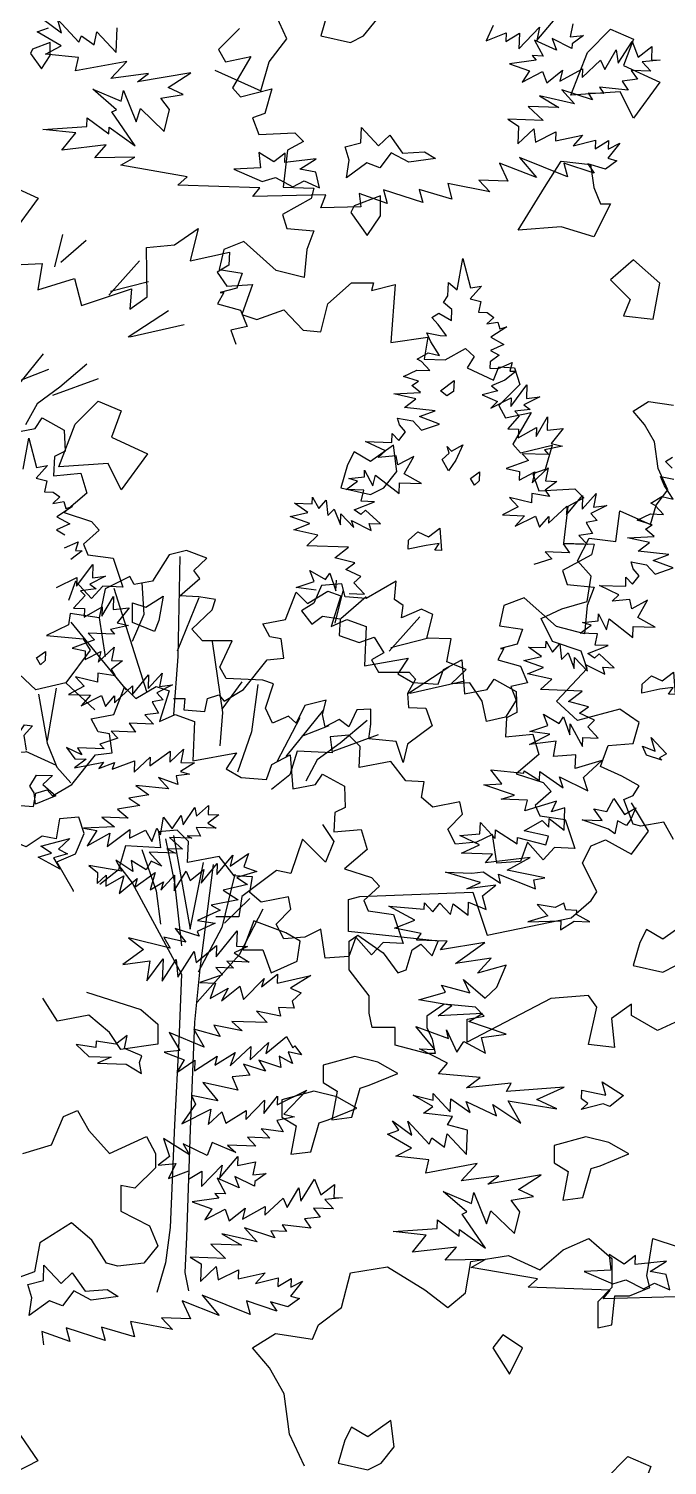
# Model space of a CAD drawing. Header units: inches. Extents: x -11 to 128, y 7 to 56.
# Drawn here: x 49.235 to 49.58, y 22.589 to 23.364 of the extents above; entities that cross this region are included whole.
import ezdxf

# ---------------------------------------------------------------- set-up
doc = ezdxf.new("R2010")
doc.units = ezdxf.units.IN
doc.header["$MEASUREMENT"] = 0
doc.layers.add('CAY', color=94, linetype='Continuous')
doc.layers.add('CAY-3', color=61, linetype='Continuous')
picture_1 = doc.add_image_def('image1.jpg', size_in_pixel=(1680, 1093))

# ---------------------------------------------------------------- blocks, each defined once
blk = doc.blocks.new('A$C76451831')
at = {"layer": 'CAY'}
for p, q in [((3573, 1752.2), (3604.2, 1765.7)), ((3604.2, 1765.7), (3631.9, 1741.6)), ((3673.8, 1720.9), (3680.9, 1765.7)), ((3680.9, 1765.7), (3711.5, 1755.7)), ((3462.1, 1738), (3507.5, 1745.1)), ((3507.5, 1745.1), (3545.3, 1728)), ((3545.3, 1728), (3573, 1752.2)), ((3317.1, 1724.4), (3361.9, 1731.5)), ((3361.9, 1731.5), (3406.7, 1703.8)), ((3455.6, 1700.3), (3462.1, 1738)), ((3631.9, 1741.6), (3631.9, 1706.7)), ((3306.5, 1682.6), (3317.1, 1724.4)), ((3677.3, 1706.7), (3673.8, 1720.9)), ((3406.7, 1703.8), (3434.4, 1682.6)), ((3434.4, 1682.6), (3455.6, 1700.3)), ((3631.9, 1706.7), (3614.8, 1689.6)), ((3631.9, 1661.9), (3635.5, 1696.7)), ((3635.5, 1696.7), (3653.2, 1696.7)), ((3653.2, 1696.7), (3677.3, 1706.7)), ((977.5, 1649), (959.8, 1687.4)), ((3278.8, 1661.9), (3306.5, 1682.6)), ((3614.8, 1689.6), (3614.8, 1658.4)), ((3271.7, 1644.8), (3278.8, 1661.9)), ((3614.8, 1658.4), (3631.9, 1661.9)), ((956.3, 1621.3), (977.5, 1649)), ((3199.2, 1634.2), (3226.9, 1651.3)), ((3226.9, 1651.3), (3271.7, 1644.8)), ((3219.8, 1610), (3199.2, 1634.2)), ((890.9, 1611.3), (946.3, 1586.5)), ((946.3, 1586.5), (956.3, 1621.3)), ((3237.5, 1578.7), (3219.8, 1610)), ((3244, 1530.4), (3237.5, 1578.7)), ((2920.1, 1529), (2940.8, 1498.4)), ((3261.7, 1492), (3244, 1530.4)), ((2940.8, 1498.4), (2899.5, 1477.1)), ((5943, 1269.4), (5949.7, 1306.8)), ((5949.7, 1306.8), (5958.9, 1271.5)), ((5926.6, 1254.1), (5931.9, 1262.1)), ((5931.9, 1262.1), (5932.4, 1277.9)), ((5932.4, 1277.9), (5943, 1269.4)), ((5972.1, 1273.8), (5958.5, 1258.4)), ((5958.9, 1271.5), (5972.1, 1273.8)), ((5936.7, 1245.6), (5926.6, 1254.1)), ((5936.3, 1232.4), (5936.7, 1245.6)), ((5958.5, 1258.4), (5971.5, 1255.2)), ((5971.5, 1255.2), (5968.8, 1242.2)), ((5912.4, 1236), (5920.7, 1241.1)), ((5920.2, 1227.6), (5912.4, 1236)), ((5930.2, 1214.1), (5920.2, 1227.6)), ((5920.7, 1241.1), (5936.3, 1232.4)), ((5968.8, 1242.2), (5979.2, 1241.8)), ((5987.1, 1236.1), (5978.7, 1228.2)), ((5978.7, 1228.2), (5991.9, 1230.5)), ((5979.2, 1241.8), (5987.1, 1236.1)), ((5991.9, 1230.5), (5994.4, 1222.3)), ((5906.3, 1217.6), (5922.5, 1214.3)), ((5911.3, 1206.6), (5906.3, 1217.6)), ((5922.5, 1214.3), (5930.2, 1214.1)), ((6002.6, 1224.7), (5983.6, 1212.2)), ((5983.6, 1212.2), (5999.1, 1203.5)), ((5994.4, 1222.3), (6002.6, 1224.7)), ((5894.8, 1185.8), (5908.2, 1193.5)), ((5908.2, 1193.5), (5921.6, 1190.3)), ((5921.6, 1190.3), (5911.3, 1206.6)), ((5999.1, 1203.5), (5983, 1196.4)), ((5983, 1196.4), (5993.3, 1190.6)), ((5900.1, 1182.9), (5894.8, 1185.8)), ((5910.1, 1172.2), (5900.1, 1182.9)), ((5982.6, 1182.8), (5982.3, 1175.1)), ((5982.3, 1175.1), (5992.7, 1174.7)), ((5993.3, 1190.6), (5982.6, 1182.8)), ((5992.7, 1174.7), (6009.3, 1181.8)), ((6009.3, 1181.8), (6006.2, 1171.5)), ((5878.2, 1165.1), (5894.3, 1172.7)), ((5896.6, 1159.5), (5878.2, 1165.1)), ((5888.2, 1154.3), (5896.6, 1159.5)), ((5894.3, 1172.7), (5910.1, 1172.2)), ((6000.4, 1160.8), (5984.3, 1153.7)), ((6013.9, 1171.3), (6000.4, 1160.8)), ((6006.2, 1171.5), (6013.9, 1171.3)), ((5866.6, 1144.2), (5898.8, 1145.8)), ((5893.1, 1138.3), (5866.6, 1144.2)), ((5898.8, 1145.8), (5888.2, 1154.3)), ((5991.8, 1148), (5973, 1143.2)), ((5973, 1143.2), (5991.3, 1134.9)), ((5984.3, 1153.7), (5991.8, 1148)), ((6007.4, 1128.9), (6026.9, 1154.9)), ((6042.3, 1140.8), (6023.3, 1131)), ((6026.9, 1154.9), (6026.3, 1138.6)), ((6026.3, 1138.6), (6042.3, 1140.8)), ((5879.6, 1127.9), (5893.1, 1138.3)), ((5916.6, 1123.9), (5879.6, 1127.9)), ((5897.8, 1116.8), (5916.6, 1123.9)), ((5983.3, 1127), (6007.8, 1139.3)), ((5991.3, 1134.9), (5983.3, 1127)), ((6007.8, 1139.3), (6007.4, 1128.9)), ((6030.9, 1125.3), (6012.2, 1123.3)), ((6012.2, 1123.3), (6017.4, 1117.6)), ((6023.3, 1131), (6030.9, 1125.3)), ((5435.2, 1102.7), (5443.6, 1115.3)), ((5443.6, 1115.3), (5470, 1100.6)), ((5871, 1115), (5889.4, 1111.7)), ((5873.4, 1106.8), (5871, 1115)), ((5880.8, 1098.4), (5873.4, 1106.8)), ((5889.4, 1111.7), (5899.9, 1100.4)), ((5921.5, 1107.8), (5897.8, 1116.8)), ((5899.9, 1100.4), (5921.5, 1107.8)), ((6017.4, 1117.6), (6003.8, 1102.2)), ((6037.9, 1092.9), (6051.8, 1116.4)), ((6051.8, 1116.4), (6051.3, 1100.6)), ((5407.8, 1097.4), (5435.2, 1102.7)), ((5420.6, 1053.6), (5427.3, 1091)), ((5427.3, 1091), (5436.5, 1055.8)), ((5470, 1100.6), (5471.1, 1075.2)), ((5864.5, 1085.8), (5864.9, 1096.7)), ((5864.9, 1096.7), (5872.8, 1088.2)), ((5872.8, 1088.2), (5880.8, 1098.4)), ((6003.8, 1102.2), (6016.9, 1101.8)), ((6016.5, 1091.4), (6038.3, 1103.8)), ((6016.9, 1101.8), (6016.5, 1091.4)), ((6038.3, 1103.8), (6037.9, 1092.9)), ((6051.3, 1100.6), (6070.4, 1102.6)), ((6070.4, 1102.6), (6056.2, 1084.5)), ((5471.1, 1075.2), (5458.4, 1068.9)), ((5856.5, 1075.7), (5832.8, 1086.9)), ((5832.8, 1086.9), (5864.5, 1085.8)), ((5848, 1067.8), (5856.5, 1075.7)), ((6053, 1071.1), (6021.3, 1072.2)), ((6021.3, 1072.2), (6028.7, 1064.2)), ((6069.6, 1081.4), (6048.2, 1076.7)), ((6048.2, 1076.7), (6053, 1071.1)), ((6056.2, 1084.5), (6069.6, 1081.4)), ((5449.8, 1058.1), (5436.1, 1042.7)), ((5436.5, 1055.8), (5449.8, 1058.1)), ((5458.4, 1068.9), (5457.3, 1045.7)), ((5869.4, 1069.8), (5848, 1067.8)), ((5871.7, 1058.8), (5869.4, 1069.8)), ((5890.7, 1069), (5871.7, 1058.8)), ((5879.1, 1048.1), (5890.7, 1069)), ((6028.7, 1064.2), (6002.1, 1054.3)), ((6002.1, 1054.3), (6017.8, 1051)), ((6033.2, 1037.3), (6052.4, 1055.2)), ((6052.4, 1055.2), (6049.1, 1039.5)), ((5436.1, 1042.7), (5449.1, 1039.5)), ((5449.1, 1039.5), (5446.4, 1026.4)), ((5457.3, 1045.7), (5490, 1048.9)), ((5490, 1048.9), (5497.4, 1024.6)), ((5809.5, 1029.2), (5823, 1039.2)), ((5812.7, 1042.3), (5831.4, 1044.3)), ((5823, 1039.2), (5812.7, 1042.3)), ((5831.4, 1044.3), (5831.6, 1052.5)), ((5831.6, 1052.5), (5841.4, 1033.6)), ((5841.4, 1033.6), (5844.6, 1046.6)), ((5844.6, 1046.6), (5873.3, 1024.3)), ((5873.3, 1024.3), (5873.7, 1037.4)), ((5873.7, 1037.4), (5900, 1036.5)), ((5900, 1036.5), (5879.1, 1048.1)), ((6017.8, 1051), (6017.5, 1040.6)), ((6017.5, 1040.6), (6036.4, 1050.3)), ((6036.4, 1050.3), (6033.2, 1037.3)), ((6062.7, 1039), (6048.8, 1028.6)), ((6049.1, 1039.5), (6062.7, 1039)), ((5446.4, 1026.4), (5456.8, 1026.1)), ((5464.8, 1020.4), (5456.3, 1012.5)), ((5456.8, 1026.1), (5464.8, 1020.4)), ((5497.4, 1024.6), (5470, 1001.4)), ((5768.6, 1012.1), (5768.9, 1019.8)), ((5768.9, 1019.8), (5776.6, 1006.4)), ((5830.8, 1028.5), (5809.5, 1029.2)), ((5827.6, 1015), (5830.8, 1028.5)), ((6005.9, 1019.7), (6016.3, 1008.4)), ((6032.4, 1013.3), (6005.9, 1019.7)), ((6032.8, 1024.2), (6032.4, 1013.3)), ((6053.9, 1020.7), (6032.8, 1024.2)), ((6048.8, 1028.6), (6053.9, 1020.7)), ((6074.5, 998.7), (6093.9, 1022)), ((6093.3, 1005.7), (6110.2, 1024.2)), ((6093.9, 1022), (6093.3, 1005.7)), ((6110.2, 1024.2), (6107, 1008)), ((5456.3, 1012.5), (5469.5, 1014.7)), ((5480.2, 1008.9), (5461.2, 996.5)), ((5469.5, 1014.7), (5472, 1006.5)), ((5472, 1006.5), (5480.2, 1008.9)), ((5747.3, 1012.8), (5768.6, 1012.1)), ((5763.2, 1001.4), (5747.3, 1012.8)), ((5776.6, 1006.4), (5785.1, 1016.5)), ((5785.1, 1016.5), (5787.1, 997.8)), ((5787.1, 997.8), (5795.1, 1005.7)), ((5795.1, 1005.7), (5802.6, 986.9)), ((5819.1, 1004.9), (5843.5, 1014.5)), ((5827.1, 999.2), (5819.1, 1004.9)), ((5832.7, 1004.4), (5827.1, 999.2)), ((5843.5, 1014.5), (5827.6, 1015)), ((5850.7, 987.9), (5832.7, 1004.4)), ((6016.3, 1008.4), (5997.4, 998.7)), ((6052.8, 988.6), (6074.8, 1009.1)), ((6074.8, 1009.1), (6074.5, 998.7)), ((6122.9, 1010.1), (6104, 1000.4)), ((6107, 1008), (6122.9, 1010.1)), ((5476.8, 987.8), (5460.6, 980.6)), ((5461.2, 996.5), (5476.8, 987.8)), ((5470, 1001.4), (5502.7, 990.9)), ((5502.7, 990.9), (5512.2, 980.3)), ((5741.8, 996.7), (5763.2, 1001.4)), ((5765.5, 988.2), (5741.8, 996.7)), ((5746.2, 980.7), (5765.5, 988.2)), ((5802.6, 986.9), (5803.1, 1000)), ((5803.1, 1000), (5818.4, 983.6)), ((5818.4, 983.6), (5815.9, 991.8)), ((5815.9, 991.8), (5839.5, 980.1)), ((5839.5, 980.1), (5837.1, 988.4)), ((5837.1, 988.4), (5850.7, 987.9)), ((5997.4, 998.7), (6024.1, 997.7)), ((6024.1, 997.7), (6012.8, 985)), ((6012.8, 985), (6037.3, 997.3)), ((6037.3, 997.3), (6042.2, 983.9)), ((6042.2, 983.9), (6053.1, 996.7)), ((6053.1, 996.7), (6052.8, 988.6)), ((6111.4, 992), (6098.2, 989.7)), ((6098.2, 989.7), (6105.9, 976.3)), ((6104, 1000.4), (6111.4, 992)), ((5460.6, 980.6), (5470.9, 974.8)), ((5512.2, 980.3), (5493.2, 963.4)), ((5775.4, 974.2), (5746.2, 980.7)), ((5761.9, 961.5), (5775.4, 974.2)), ((6105.9, 976.3), (6089.5, 974.1)), ((6089.5, 974.1), (6099.9, 962.9)), ((5470.3, 959), (5486.9, 966.1)), ((5491.5, 955.5), (5478, 945.1)), ((5486.9, 966.1), (5483.8, 955.8)), ((5483.8, 955.8), (5491.5, 955.5)), ((5493.2, 963.4), (5498.5, 950.8)), ((5498.5, 950.8), (5529.1, 946.6)), ((5812.1, 959.8), (5761.9, 961.5)), ((5795.8, 947.2), (5812.1, 959.8)), ((6078.3, 953.2), (6048.9, 954.2)), ((6048.9, 954.2), (6056.8, 945.8)), ((6070.5, 963.9), (6078.3, 953.2)), ((6099.9, 962.9), (6070.5, 963.9)), ((5485, 913.1), (5504.5, 939.2)), ((5504.5, 939.2), (5503.9, 922.9)), ((5529.1, 946.6), (5540.7, 911.8)), ((5819.6, 940.9), (5795.8, 947.2)), ((5808.9, 933.2), (5819.6, 940.9)), ((5827.2, 924.8), (5808.9, 933.2)), ((6056.8, 945.8), (6035.2, 938.9)), ((5460.9, 911.2), (5485.4, 923.5)), ((5483.7, 919.1), (5475.3, 895.9)), ((5502.7, 898.1), (5483.7, 919.1)), ((5485.4, 923.5), (5485, 913.1)), ((5519.9, 925), (5501, 915.3)), ((5503.9, 922.9), (5519.9, 925)), ((5749.2, 911.2), (5770.8, 918.6)), ((5770.8, 918.6), (5765.8, 931.9)), ((5765.8, 931.9), (5784.4, 920.9)), ((5784.4, 920.9), (5789.7, 928.8)), ((5789.7, 928.8), (5797.1, 907.3)), ((5797.1, 907.3), (5797.6, 920.4)), ((5818.7, 916.9), (5827.2, 924.8)), ((5831.4, 903.4), (5818.7, 916.9)), ((5495.1, 901.9), (5481.4, 886.5)), ((5508.5, 909.6), (5489.8, 907.5)), ((5489.8, 907.5), (5495.1, 901.9)), ((5501, 915.3), (5508.5, 909.6)), ((5516.4, 912.8), (5502.7, 898.1)), ((5515.5, 877.1), (5529.5, 900.7)), ((5540.7, 911.8), (5516.4, 912.8)), ((5529.5, 900.7), (5528.9, 884.8)), ((5773.1, 908.1), (5749.2, 911.2)), ((5812.9, 904), (5831.4, 903.4)), ((5481.4, 886.5), (5494.5, 886)), ((5494.1, 875.6), (5515.9, 888)), ((5494.5, 886), (5494.1, 875.6)), ((5515.9, 888), (5515.5, 877.1)), ((5528.9, 884.8), (5548, 886.9)), ((5548, 886.9), (5533.8, 868.8)), ((5547.3, 865.6), (5525.8, 860.9)), ((5533.8, 868.8), (5547.3, 865.6)), ((5506.3, 848.5), (5479.7, 838.5)), ((5498.9, 856.4), (5506.3, 848.5)), ((5530.6, 855.3), (5498.9, 856.4)), ((5525.8, 860.9), (5530.6, 855.3)), ((5479.7, 838.5), (5495.4, 835.2)), ((5495.4, 835.2), (5495.1, 824.8)), ((5495.1, 824.8), (5514, 834.6)), ((5510.8, 821.5), (5530, 839.5)), ((5514, 834.6), (5510.8, 821.5)), ((5530, 839.5), (5526.8, 823.7)), ((5540.3, 823.2), (5526.4, 812.8)), ((5526.4, 812.8), (5531.5, 805)), ((5526.8, 823.7), (5540.3, 823.2)), ((5510, 797.5), (5483.5, 803.9)), ((5483.5, 803.9), (5494, 792.7)), ((5510.4, 808.4), (5510, 797.5)), ((5531.5, 805), (5510.4, 808.4)), ((5552.1, 782.9), (5571.5, 806.3)), ((5570.9, 790), (5587.9, 808.4)), ((5571.5, 806.3), (5570.9, 790)), ((5587.9, 808.4), (5584.6, 792.2)), ((5494, 792.7), (5475, 782.9)), ((5475, 782.9), (5501.7, 782)), ((5501.7, 782), (5490.4, 769.2)), ((5490.4, 769.2), (5514.9, 781.5)), ((5514.9, 781.5), (5519.8, 768.2)), ((5519.8, 768.2), (5530.7, 781)), ((5530.4, 772.8), (5552.4, 793.3)), ((5530.7, 781), (5530.4, 772.8)), ((5552.4, 793.3), (5552.1, 782.9)), ((5600.5, 794.4), (5581.6, 784.6)), ((5581.6, 784.6), (5589, 776.2)), ((5584.6, 792.2), (5600.5, 794.4)), ((5583.5, 760.5), (5567.1, 758.4)), ((5589, 776.2), (5575.8, 773.9)), ((5575.8, 773.9), (5583.5, 760.5)), ((5577.6, 747.1), (5548.1, 748.2)), ((5548.1, 748.2), (5555.9, 737.5)), ((5567.1, 758.4), (5577.6, 747.1)), ((5534.4, 730.1), (5512.8, 723.1)), ((5526.5, 738.5), (5534.4, 730.1)), ((5555.9, 737.5), (5526.5, 738.5)), ((5472.8, 719.1), (5482.8, 705.6)), ((5491.1, 710.3), (5472.8, 719.1)), ((5518.1, 717.5), (5485.9, 718.6)), ((5485.9, 718.6), (5491.1, 710.3)), ((5512.8, 723.1), (5518.1, 717.5)), ((5573.1, 697), (5597.7, 714.7)), ((5597.3, 701.6), (5613.7, 716.9)), ((5597.7, 714.7), (5597.3, 701.6)), ((5613.7, 716.9), (5610.4, 701.1)), ((5496.3, 705.1), (5482.4, 694.7)), ((5482.4, 694.7), (5517.5, 701.6)), ((5482.8, 705.6), (5496.3, 705.1)), ((5517.5, 701.6), (5511.8, 693.7)), ((5511.8, 693.7), (5530.6, 701.2)), ((5527.6, 693.1), (5554.7, 703.1)), ((5530.6, 701.2), (5527.6, 693.1)), ((5554.2, 689.5), (5573.5, 707.4)), ((5554.7, 703.1), (5554.2, 689.5)), ((5573.5, 707.4), (5573.1, 697)), ((5626.7, 700.5), (5610, 690.2)), ((5610.4, 701.1), (5626.7, 700.5)), ((5606.7, 674.5), (5583.5, 683)), ((5583.5, 683), (5596.1, 669.4)), ((5620.8, 687.1), (5604.8, 685)), ((5604.8, 685), (5606.7, 674.5)), ((5610, 690.2), (5620.8, 687.1)), ((5571.9, 662.1), (5547.7, 658)), ((5547.7, 658), (5561, 649.3)), ((5596.1, 669.4), (5556.4, 673.5)), ((5556.4, 673.5), (5571.9, 662.1)), ((5561, 649.3), (5534.1, 644.8)), ((5534.1, 644.8), (5546.9, 634)), ((5613.2, 626.2), (5627.1, 647)), ((5627.1, 647), (5629.4, 636.5)), ((5629.4, 636.5), (5643.5, 649.2)), ((5643.5, 649.2), (5643.1, 638.3)), ((5530.7, 623.7), (5493.4, 622.2)), ((5493.4, 622.2), (5509.2, 619.4)), ((5515.2, 635.1), (5530.7, 623.7)), ((5546.9, 634), (5515.2, 635.1)), ((5575.4, 606.2), (5581.3, 621.9)), ((5581.3, 621.9), (5586.1, 614)), ((5586.1, 614), (5589.5, 635.2)), ((5589.5, 635.2), (5599.9, 621.2)), ((5599.9, 621.2), (5610.9, 637.2)), ((5610.9, 637.2), (5613.2, 626.2)), ((5629, 622.9), (5634, 612.3)), ((5652.9, 622.1), (5629, 622.9)), ((5656.2, 637.9), (5642.7, 627.9)), ((5642.7, 627.9), (5652.9, 622.1)), ((5643.1, 638.3), (5656.2, 637.9)), ((5509.2, 619.4), (5497.7, 600.8)), ((5497.7, 600.8), (5525, 616.1)), ((5521.7, 599.9), (5549.1, 620.3)), ((5525, 616.1), (5521.7, 599.9)), ((5549.1, 620.3), (5548.8, 609.9)), ((5548.8, 609.9), (5567.7, 619.6)), ((5567.7, 619.6), (5575.4, 606.2)), ((5596.8, 610.9), (5612.2, 596.8)), ((5623.5, 610), (5596.8, 610.9)), ((5618.2, 612.9), (5623.5, 610)), ((5634, 612.3), (5618.2, 612.9)), ((5603.9, 592.1), (5572.2, 593.2)), ((5572.2, 593.2), (5587.5, 576.3)), ((5612.2, 596.8), (5593.6, 597.4)), ((5593.6, 597.4), (5603.9, 592.1)), ((5653.7, 566.3), (5673.1, 589.7)), ((5669.9, 576.2), (5691.8, 591.7)), ((5673.1, 589.7), (5669.9, 576.2)), ((5691.8, 591.7), (5686.2, 575.6)), ((5499.6, 577.1), (5510.2, 568.6)), ((5539.2, 570.3), (5499.6, 577.1)), ((5552.8, 569.8), (5532, 583.7)), ((5532, 583.7), (5539.2, 570.3)), ((5568.7, 572), (5550.5, 583.1)), ((5550.5, 583.1), (5552.8, 569.8)), ((5574.5, 582.2), (5568.7, 572)), ((5587.5, 576.3), (5574.5, 582.2)), ((5602.3, 546.8), (5616.7, 570.3)), ((5616.7, 570.3), (5621.8, 559.3)), ((5621.8, 559.3), (5638.1, 572.3)), ((5634.8, 556.1), (5654.2, 579.4)), ((5638.1, 572.3), (5634.8, 556.1)), ((5654.2, 579.4), (5653.7, 566.3)), ((5701.9, 570.1), (5677.6, 562.8)), ((5686.2, 575.6), (5701.9, 570.1)), ((5510.2, 568.6), (5509.7, 555.5)), ((5509.7, 555.5), (5520.5, 565.5)), ((5520.5, 565.5), (5520, 552.4)), ((5520, 552.4), (5541.7, 564.8)), ((5541.7, 564.8), (5536, 543.7)), ((5536, 543.7), (5557.9, 561.5)), ((5554.9, 551.2), (5579.5, 568.9)), ((5557.9, 561.5), (5554.9, 551.2)), ((5579.5, 568.9), (5573.3, 547.8)), ((5573.3, 547.8), (5589.5, 557.7)), ((5586.4, 547.4), (5602.9, 565.4)), ((5589.5, 557.7), (5586.4, 547.4)), ((5602.9, 565.4), (5602.3, 546.8)), ((5690.5, 554.2), (5661.2, 547.5)), ((5677.6, 562.8), (5690.5, 554.2)), ((5679.4, 536), (5647, 529.4)), ((5661.2, 547.5), (5679.4, 536)), ((5683.6, 539.8), (5680.1, 515.6)), ((5657.7, 523.6), (5630.5, 510.9)), ((5647, 529.4), (5657.7, 523.6)), ((5632.6, 492.3), (5603.4, 501.4)), ((5603.4, 501.4), (5616.4, 485.1)), ((5651.7, 507.9), (5630, 497.8)), ((5630.5, 510.9), (5651.7, 507.9)), ((5680.1, 515.6), (5652.4, 515.6)), ((5597.6, 477.6), (5547.3, 490.2)), ((5547.3, 490.2), (5565.4, 476)), ((5589.9, 491), (5597.6, 477.6)), ((5616.4, 485.1), (5589.9, 491)), ((5630, 497.8), (5632.6, 492.3)), ((5653, 467.5), (5678.1, 498.8)), ((5678.1, 498.8), (5677.5, 480.3)), ((5565.4, 476), (5540.7, 458.3)), ((5606.8, 442.8), (5626.5, 473.9)), ((5626.5, 473.9), (5628.7, 460.7)), ((5628.7, 460.7), (5653.5, 481.1)), ((5653.5, 481.1), (5653, 467.5)), ((5690.6, 479.8), (5674.5, 472.2)), ((5674.5, 472.2), (5692.6, 461.1)), ((5677.5, 480.3), (5690.6, 479.8)), ((5540.7, 458.3), (5573.1, 462.6)), ((5569.5, 438.7), (5589, 464.8)), ((5573.1, 462.6), (5569.5, 438.7)), ((5589, 464.8), (5588.1, 438)), ((5588.1, 438), (5604.8, 464.2)), ((5604.8, 464.2), (5606.8, 442.8)), ((5652.5, 454.4), (5660.4, 445.9)), ((5673.8, 453.6), (5652.5, 454.4)), ((5665.9, 462.1), (5673.8, 453.6)), ((5692.6, 461.1), (5665.9, 462.1)), ((5660.4, 445.9), (5633.3, 436.5)), ((5633.3, 436.5), (5651.9, 435.8)), ((5651.9, 435.8), (5645.8, 417.4)), ((5659.3, 414.3), (5681.2, 432.1)), ((5681.2, 432.1), (5685.6, 416.1)), ((5685.6, 416.1), (5710.5, 441.5)), ((5707.5, 431.2), (5726.6, 446.4)), ((5710.5, 441.5), (5707.5, 431.2)), ((5726.6, 446.4), (5726.2, 435.9)), ((5726.2, 435.9), (5766.8, 445)), ((5766.8, 445), (5742.3, 429.9)), ((5645.8, 417.4), (5667.5, 429.8)), ((5667.5, 429.8), (5659.3, 414.3)), ((5742.3, 429.9), (5755.2, 424.1)), ((5755.2, 424.1), (5744.5, 414)), ((5701.4, 401.9), (5714.1, 388.3)), ((5730.2, 395.9), (5701.4, 401.9)), ((5746.9, 405.8), (5727.9, 406.4)), ((5727.9, 406.4), (5730.2, 395.9)), ((5744.5, 414), (5746.9, 405.8)), ((5625.9, 380.5), (5638.3, 358.8)), ((5657.8, 371.7), (5625.9, 380.5)), ((5650.1, 385.1), (5657.8, 371.7)), ((5684.3, 378.5), (5650.1, 385.1)), ((5714.1, 388.3), (5671.6, 389.8)), ((5671.6, 389.8), (5684.3, 378.5)), ((5596.3, 376.6), (5609.2, 354.8)), ((5638.3, 358.8), (5596.3, 376.6)), ((5694, 343.7), (5716, 364.2)), ((5712.8, 351.2), (5737.6, 371.6)), ((5716, 364.2), (5712.8, 351.2)), ((5737.6, 371.6), (5745.2, 357.8)), ((5609.2, 354.8), (5590.5, 352.7)), ((5590.5, 352.7), (5614.2, 343.7)), ((5626.9, 330.2), (5654.2, 347.8)), ((5651.2, 337), (5675.7, 352.5)), ((5654.2, 347.8), (5651.2, 337)), ((5669.7, 336.4), (5694.5, 359.5)), ((5675.7, 352.5), (5669.7, 336.4)), ((5694.5, 359.5), (5694, 343.7)), ((5744.6, 339.2), (5728.6, 347.9)), ((5728.6, 347.9), (5730.8, 334.2)), ((5755.4, 349.7), (5739.6, 353)), ((5739.6, 353), (5744.6, 339.2)), ((5745.2, 357.8), (5747.6, 360.4)), ((5747.6, 360.4), (5755.4, 349.7)), ((5614.2, 343.7), (5605.5, 328.2)), ((5605.5, 328.2), (5627.4, 343.3)), ((5627.4, 343.3), (5626.9, 330.2)), ((5712.1, 329.9), (5685.6, 338.5)), ((5685.6, 338.5), (5693.3, 325.1)), ((5730.8, 334.2), (5704.4, 343.3)), ((5704.4, 343.3), (5712.1, 329.9)), ((5636.8, 316.2), (5655.1, 294.3)), ((5679.1, 307), (5636.8, 316.2)), ((5693.3, 325.1), (5672, 323.1)), ((5672, 323.1), (5679.1, 307)), ((5623.2, 300.8), (5628.2, 290.2)), ((5655.1, 294.3), (5623.2, 300.8)), ((5688.7, 271.8), (5710.9, 295)), ((5710.3, 279.2), (5726.9, 299.9)), ((5710.9, 295), (5710.3, 279.2)), ((5726.5, 289.5), (5762, 306.9)), ((5726.9, 299.9), (5726.5, 289.5)), ((5762, 306.9), (5734.3, 278.4)), ((5628.2, 290.2), (5611.5, 266.8)), ((5611.5, 266.8), (5646.6, 284.1)), ((5646.6, 284.1), (5643.2, 265.7)), ((5643.2, 265.7), (5659.6, 281)), ((5659.6, 281), (5664.6, 267.6)), ((5664.6, 267.6), (5689.1, 282.7)), ((5689.1, 282.7), (5688.7, 271.8)), ((5734.3, 278.4), (5747.3, 275.2)), ((5733.6, 257.1), (5706.9, 260.7)), ((5706.9, 260.7), (5717.4, 249.5)), ((5747.3, 275.2), (5725.9, 270.5)), ((5725.9, 270.5), (5733.6, 257.1)), ((5620.7, 229.3), (5589.6, 249)), ((5589.6, 249), (5596.6, 227.4)), ((5641.9, 228.5), (5613, 242.7)), ((5613, 242.7), (5620.7, 229.3)), ((5647.9, 244.2), (5641.9, 228.5)), ((5676.5, 232.3), (5647.9, 244.2)), ((5717.4, 249.5), (5690.7, 250.4)), ((5690.7, 250.4), (5700.8, 239.6)), ((5596.6, 227.4), (5583.1, 217)), ((5656.8, 201.3), (5679, 227.2)), ((5700.8, 239.6), (5666.4, 240.8)), ((5666.4, 240.8), (5676.5, 232.3)), ((5679, 227.2), (5678.7, 216.4)), ((5583.1, 217), (5604.4, 219)), ((5604.4, 219), (5595.6, 200.7)), ((5595.6, 200.7), (5620, 210.3)), ((5620, 210.3), (5619.6, 199.9)), ((5619.6, 199.9), (5635.8, 209.7)), ((5635.2, 191.1), (5660.1, 217)), ((5635.8, 209.7), (5635.2, 191.1)), ((5660.1, 217), (5656.8, 201.3)), ((5678.7, 216.4), (5700.1, 221.1)), ((5700.1, 221.1), (5696.9, 205.3)), ((5654.1, 201.4), (5664.3, 182.4)), ((5680.4, 189.6), (5654.1, 201.4)), ((5699.1, 191.6), (5675.5, 203.3)), ((5675.5, 203.3), (5680.4, 189.6)), ((5696.9, 205.3), (5713.2, 207)), ((5699.3, 197.1), (5699.1, 191.6)), ((5713.2, 207), (5699.3, 197.1)), ((5754.7, 173.8), (5771.4, 200)), ((5771.4, 200), (5778.9, 181.1)), ((5778.9, 181.1), (5795.2, 193.7)), ((5795.2, 193.7), (5794.7, 177.9)), ((5656, 177.3), (5624.1, 172.9)), ((5624.1, 172.9), (5647.8, 164.4)), ((5651.2, 182.9), (5656, 177.3)), ((5664.3, 182.4), (5651.2, 182.9)), ((5711.5, 156.8), (5733.5, 177.3)), ((5733.5, 177.3), (5738.5, 166.2)), ((5738.5, 166.2), (5752.5, 189.8)), ((5752.5, 189.8), (5754.7, 173.8)), ((5805.1, 177.5), (5783.7, 175.5)), ((5783.7, 175.5), (5794.2, 164.3)), ((5794.7, 177.9), (5805.1, 177.5)), ((5647.8, 164.4), (5639.2, 151.1)), ((5639.2, 151.1), (5663.7, 163.9)), ((5663.7, 163.9), (5668.6, 150.1)), ((5668.6, 150.1), (5687.7, 165.3)), ((5684.6, 152.2), (5711.8, 167.2)), ((5687.7, 165.3), (5684.6, 152.2)), ((5711.8, 167.2), (5711.5, 156.8)), ((5794.2, 164.3), (5770.2, 165.1)), ((5770.2, 165.1), (5778, 154.4)), ((5723.7, 129.6), (5686.9, 141.7)), ((5686.9, 141.7), (5702.2, 124.9)), ((5766.7, 141.2), (5732.4, 145.1)), ((5732.4, 145.1), (5737.5, 137.3)), ((5778, 154.4), (5759.3, 152.4)), ((5759.3, 152.4), (5766.7, 141.2)), ((5646.4, 121.9), (5664.3, 104.9)), ((5683.5, 120.6), (5646.4, 121.9)), ((5702.2, 124.9), (5659.9, 134.5)), ((5659.9, 134.5), (5683.5, 120.6)), ((5737.5, 137.3), (5718.5, 137.9)), ((5718.5, 137.9), (5723.7, 129.6)), ((5621.8, 106.4), (5634.7, 98.2)), ((5664.3, 104.9), (5621.8, 106.4)), ((5634.7, 98.2), (5633.9, 77)), ((5633.9, 77), (5653.1, 94.9)), ((5653.1, 94.9), (5655.3, 78.9)), ((5655.3, 78.9), (5679.7, 91.2)), ((5679.7, 91.2), (5679.3, 80.4)), ((5679.3, 80.4), (5711.8, 87.4)), ((5711.8, 87.4), (5700.4, 74.6)), ((5700.4, 74.6), (5727.4, 81.4)), ((5727.4, 81.4), (5727.1, 71)), ((5727.1, 71), (5743.3, 80.8)), ((5756.7, 77.6), (5742.5, 59.6)), ((5743.3, 80.8), (5742.9, 70.4)), ((5742.9, 70.4), (5756.7, 77.6)), ((5656.5, 36.3), (5611.8, 53.7)), ((5611.8, 53.7), (5621.9, 32)), ((5693.7, 37.2), (5636.1, 60.6)), ((5636.1, 60.6), (5656.5, 36.3)), ((5726, 41.5), (5689.3, 53.7)), ((5689.3, 53.7), (5693.7, 37.2)), ((5739.3, 46.5), (5718.3, 52.7)), ((5718.3, 52.7), (5726, 41.5)), ((5753.3, 56.5), (5739.3, 46.5)), ((5742.5, 59.6), (5753.3, 56.5)), ((5472.5, 21.4), (5476.9, 4.9)), ((5519.5, 6.1), (5472.5, 21.4)), ((5515.1, 22.2), (5519.5, 6.1)), ((5554.6, 10.4), (5515.1, 22.2)), ((5600.2, 19.2), (5549.8, 29.1)), ((5549.8, 29.1), (5554.6, 10.4)), ((5621.9, 32), (5587.1, 33.3)), ((5587.1, 33.3), (5600.2, 19.2)), ((5476.9, 4.9), (5442.9, 17)), ((5442.9, 17), (5445, 1))]:
    blk.add_line(p, q, dxfattribs=at)
for points in [[(5680.9, 1583.6), (5655.6, 1558.3), (5664.1, 1543.5), (5694.7, 1549.8), (5672.5, 1511.9), (5682, 1501.3), (5720, 1510.8), (5711.5, 1481.3), (5696.8, 1476), (5704.1, 1456), (5747.4, 1458.1), (5757.9, 1447.5), (5738.9, 1437), (5733.7, 1392.7), (5770.6, 1391.6), (5767.4, 1379), (5732.6, 1360), (5737.9, 1343.1), (5770.6, 1340), (5762.2, 1317.8), (5759, 1284.1), (5725.2, 1292.5), (5686.2, 1327.3), (5662, 1317.8), (5656.7, 1293.6), (5684.1, 1289.3), (5677.8, 1271.4), (5657.7, 1266.1), (5662, 1266.1), (5654.6, 1252.4), (5682, 1245), (5690.4, 1225), (5670.4, 1220.8), (5676.7, 1203.9)], [(640.7, 1376.8), (682.9, 1378.9), (677.6, 1347.3), (721.9, 1361), (730.4, 1328.3), (790.5, 1348.3), (788.4, 1324.1), (809.5, 1338.8), (808.4, 1397.9), (842.2, 1401.1), (870.6, 1421.1), (861.1, 1382.1), (908.6, 1392.6), (907.6, 1376.8), (893.8, 1368.4), (905.4, 1351.5), (936, 1353.6), (923.4, 1317.7), (941.3, 1311.4), (974, 1323), (997.2, 1298.7), (1018.3, 1296.6), (1026.7, 1330.4), (1055.2, 1355.7), (1081.6, 1355.7), (1079.5, 1346.2), (1107.9, 1353.6), (1102.7, 1284), (1147, 1290.3), (1142.7, 1263.9), (1168.1, 1262.9), (1192.3, 1276.6), (1202.9, 1267.1), (1194.4, 1253.4), (1226.1, 1238.6), (1232.4, 1254.5), (1251.4, 1253.4), (1257.7, 1233.4), (1232.4, 1208), (1240.8, 1193.3), (1271.4, 1199.6), (1249.3, 1161.6), (1258.8, 1151.1), (1296.7, 1160.6), (1288.3, 1131.1), (1273.5, 1125.8), (1280.9, 1105.7), (1324.2, 1107.9), (1334.7, 1097.3), (1315.7, 1086.8), (1310.4, 1042.5), (1347.4, 1041.4), (1344.2, 1028.7), (1309.4, 1009.8), (1314.7, 992.9), (1347.4, 989.7), (1338.9, 967.6), (1335.8, 933.8), (1302, 942.3), (1263, 977.1), (1238.7, 967.6), (1233.4, 943.3), (1260.9, 939.1), (1254.5, 921.2), (1234.5, 915.9), (1238.7, 915.9), (1231.3, 902.2), (1258.8, 894.8), (1267.2, 874.8), (1247.2, 870.5), (1253.5, 853.7)], [(5467.9, 1335.7), (5458.4, 1296.7)], [(5496.4, 1328.4), (5465.8, 1302)], [(5560.7, 1304.1), (5523.8, 1263)], [(5571.3, 1278.8), (5525.9, 1267.2)], [(5595.5, 1244), (5547, 1212.3)], [(5614.5, 1227.1), (5549.1, 1212.3)], [(1446.1, 136.4), (1358.1, 134.1), (1366.6, 144.6), (1267.9, 148.1), (1279.1, 158.1), (1199.4, 171.8), (1216.1, 181.6), (1168, 180.6), (1181.7, 196.4), (1128.5, 190.1), (1145, 210.9), (1105.3, 215), (1158.5, 218.6), (1158.8, 229), (1184.9, 209.5), (1185.2, 217.6), (1216.5, 195.2), (1188.5, 236.1), (1194, 238.6), (1165.5, 263.2), (1199.8, 248.8), (1202.6, 261.9), (1217.6, 224.2), (1223.1, 239.9), (1251.6, 212.6), (1257.9, 238.7), (1247.6, 252.6), (1274.4, 257.1), (1256.2, 265.5), (1283.5, 283.1), (1219.2, 272.2), (1232.7, 282.1), (1187.2, 276), (1206.5, 296.7), (1144.9, 285.2), (1148.2, 301.4), (1108.5, 305.5), (1127.4, 315.3), (1098.5, 332.2), (1112.3, 337.1), (1104.5, 348.3), (1127.9, 331.1), (1123.1, 347.6), (1148.9, 320), (1151.8, 327.6), (1167.3, 316.6), (1170.6, 332.4), (1193.7, 307.5), (1194.8, 337), (1171, 343.2), (1176.8, 353.5), (1142, 357.4), (1153.2, 365.2), (1129.6, 379.1), (1153.4, 372.9), (1153.7, 381), (1174.2, 359), (1174.8, 374.8), (1198.2, 358.2), (1193.2, 371.5), (1229.8, 354.3), (1225.3, 367.6), (1258.9, 345.2), (1244, 372.4), (1302.2, 362.7), (1278.5, 373.9), (1311.2, 388.7), (1241.7, 383.4), (1247.5, 393.6), (1193.8, 387.8), (1210.1, 400.4), (1160, 404.8), (1170.8, 417.6), (1137, 434.6), (1155.6, 434), (1132.5, 461.5), (1171.9, 447), (1169.5, 457.5), (1182.2, 430.8), (1190.3, 443.7), (1216.6, 429.6), (1211.8, 448.3), (1241.4, 452.3), (1196.6, 467.5), (1212.8, 477.3), (1159.7, 474.2), (1176, 486.8), (1136.3, 493.6), (1168.4, 502.9), (1163.7, 511.2), (1197.8, 501.9), (1190.2, 518), (1216.2, 495.8), (1230.2, 508.9), (1241.6, 535.3), (1206.8, 525.6), (1223.3, 543.6), (1180.5, 537.4), (1215.8, 562.4), (1162.5, 553.9), (1170.5, 564), (1133.4, 565.3), (1139.1, 573.3), (1107.2, 579.8), (1131.5, 589.4), (1100.4, 606.4), (1142.9, 602.6), (1143.1, 610.3), (1153.2, 599.5), (1161.7, 609.7), (1174.4, 596.1), (1177.5, 609.1), (1195.6, 595.3), (1196.2, 611.2), (1217.2, 602.3), (1212.8, 618.8), (1229.1, 631.3), (1194, 627.1), (1210.6, 634.7), (1168.4, 647.1), (1200.1, 646), (1213.8, 647.7), (1234.6, 633.9), (1232.3, 644.8), (1276.9, 627), (1274.6, 637.9), (1287.8, 640.2), (1242.8, 649.4), (1270.1, 664.8), (1216.4, 658.5), (1224.9, 668.7), (1187.8, 670), (1209.5, 680.1), (1185.8, 691.3), (1209.9, 693.2), (1210.4, 706.8), (1228.3, 687.6), (1228.7, 698), (1254.8, 681.2), (1255.1, 688.9), (1289.2, 680), (1292.3, 690.3), (1263.1, 696.8), (1284.8, 709.2), (1292.7, 701.2), (1293, 711.6), (1311.1, 697.8), (1312.1, 724.6), (1296, 719.7), (1301.9, 732.6), (1263.9, 720.8), (1267.1, 733.8), (1235.4, 734.9), (1251.4, 739.8), (1214.7, 752), (1236, 753.5), (1223, 770.3), (1262.8, 766.2), (1262.9, 768.9), (1281.5, 757.4), (1281.9, 768.2), (1310.2, 748.6), (1305.7, 761.9), (1339.5, 744.9), (1334.6, 760.9), (1356.7, 781.5), (1324.6, 771.7), (1325.2, 788), (1298.4, 786.2), (1301.7, 804.7), (1269.4, 800.4), (1293.9, 813.1), (1270, 816.2), (1291.5, 823.6), (1286.5, 837), (1305.2, 825.9), (1310.4, 833.9), (1317.9, 812.3), (1318.3, 825.4), (1333.2, 798.2), (1333.6, 809), (1352.2, 808.4), (1339.5, 822), (1347.9, 829.8), (1329.6, 838.2), (1340.3, 846), (1316.5, 852.2), (1332.8, 864.8), (1282.6, 866.6), (1296.2, 879.2), (1266.9, 885.7), (1286.2, 893.2), (1262.5, 901.7), (1284, 906.4), (1268.1, 917.8), (1289.3, 917.1), (1289.6, 924.8), (1297.3, 911.4), (1305.8, 921.5), (1307.9, 902.9), (1315.9, 910.7), (1323.4, 891.9), (1323.8, 905), (1339.1, 888.6), (1336.7, 896.9), (1360.3, 885.2), (1357.8, 893.4), (1371.4, 892.9), (1353.4, 909.4), (1347.8, 904.2), (1339.8, 909.9), (1364.2, 919.5), (1348.4, 920), (1351.5, 933.5), (1330.3, 934.3), (1343.8, 944.2), (1333.4, 947.3), (1352.1, 949.4), (1352.4, 957.5), (1362.1, 938.6), (1365.3, 951.6), (1394, 929.3), (1394.4, 942.4), (1420.7, 941.5), (1399.8, 953.1), (1411.4, 974), (1392.5, 963.8), (1390.1, 974.8), (1368.8, 972.8), (1377.2, 980.7), (1353.6, 991.9), (1385.3, 990.8), (1385.6, 1001.7), (1393.5, 993.3), (1401.6, 1003.4), (1394.2, 1011.8), (1391.7, 1020.1), (1410.2, 1016.7), (1420.7, 1005.5), (1442.2, 1012.9), (1418.5, 1021.8), (1437.3, 1028.9), (1400.3, 1032.9), (1413.8, 1043.3), (1387.3, 1049.2), (1419.5, 1050.8), (1409, 1059.4), (1417.3, 1064.5), (1398.9, 1070.1), (1415, 1077.7), (1430.9, 1077.2), (1420.8, 1088), (1415.5, 1090.9), (1428.9, 1098.6), (1442.4, 1095.4), (1432.1, 1111.6), (1427, 1122.6), (1443.2, 1119.4)], [(1441, 1132.6), (1433.1, 1141), (1441.4, 1146.2)], [(3804.5, 348.3), (3827.9, 331.1), (3823.1, 347.6), (3848.9, 320), (3851.8, 327.6), (3867.3, 316.6), (3870.6, 332.4), (3893.7, 307.5), (3894.8, 337)], [(4347.6, 339.7), (4338.8, 321.5), (4363.1, 331), (4362.7, 320.6), (4379, 330.5), (4378.3, 311.9), (4403.2, 337.8), (4400, 322), (4422.2, 348)], [(4443.2, 341.8), (4440, 326.1), (4456.3, 327.8), (4442.4, 317.8), (4442.2, 312.4), (4418.6, 324.1), (4423.6, 310.3), (4397.2, 322.1), (4407.5, 303.2), (4394.3, 303.7), (4399.1, 298), (4367.2, 293.7), (4391, 285.2), (4382.3, 271.9), (4406.8, 284.6), (4411.8, 270.9), (4430.9, 286.1), (4427.7, 273), (4455, 287.9), (4454.6, 277.5), (4476.6, 298.1), (4481.7, 287), (4495.6, 310.5), (4497.8, 294.6), (4514.6, 320.8), (4522.1, 301.9), (4538.4, 314.5), (4537.8, 298.6), (4548.2, 298.3), (4526.8, 296.3), (4537.3, 285.1), (4513.3, 285.9), (4521.1, 275.2), (4502.5, 273.1), (4509.8, 262), (4475.5, 265.9), (4480.6, 258), (4461.6, 258.7), (4466.8, 250.4), (4430.1, 262.5), (4445.3, 245.7), (4403.1, 255.3), (4426.6, 241.3), (4389.5, 242.6), (4407.5, 225.7), (4364.9, 227.2), (4377.8, 219), (4377, 197.7), (4396.2, 215.6), (4398.4, 199.7), (4422.9, 212), (4422.5, 201.1), (4454.9, 208.2), (4443.6, 195.4), (4470.5, 202.2), (4470.2, 191.8), (4486.4, 201.6), (4486, 191.2), (4499.9, 198.4), (4485.6, 180.3), (4496.4, 177.2), (4482.5, 167.3), (4461.4, 173.5), (4469.1, 162.3), (4432.4, 174.5), (4436.8, 158), (4379.2, 181.3), (4399.6, 157), (4354.9, 174.5), (4365, 152.8), (4330.2, 154), (4343.3, 140), (4292.9, 149.9), (4297.7, 131.1), (4258.2, 142.9), (4262.6, 126.9), (4215.6, 142.2), (4220, 125.7), (4186, 137.8), (4188.1, 121.8), (4140.1, 120.8), (4146.1, 136.4), (4058.1, 134.1), (4066.6, 144.6), (3967.9, 148.1), (3979.1, 158.1), (3899.4, 171.8), (3916.1, 181.6), (3868, 180.6), (3881.7, 196.4), (3828.5, 190.1), (3845, 210.9), (3805.3, 215), (3858.5, 218.6), (3858.8, 229), (3884.9, 209.5), (3885.2, 217.6), (3916.5, 195.2), (3888.5, 236.1), (3894, 238.6), (3865.5, 263.2), (3899.8, 248.8), (3902.6, 261.9), (3917.6, 224.2), (3923.1, 239.9), (3951.6, 212.6), (3957.9, 238.7), (3947.6, 252.6), (3974.4, 257.1), (3956.2, 265.5), (3983.5, 283.1), (3919.2, 272.2), (3932.7, 282.1), (3887.2, 276), (3906.5, 296.7), (3844.9, 285.2), (3848.2, 301.4), (3808.5, 305.5), (3827.4, 315.3), (3798.5, 332.2), (3812.3, 337.1)], [(5444.7, 1192.3), (5399.3, 1136.4)], [(5497.4, 1179.7), (5464.7, 1152.2), (5437.3, 1132.2), (5423.6, 1106.9)], [(5451, 1173.3), (5418.3, 1160.7)], [(5456.3, 1142.7), (5511.1, 1162.8)], [(5963.8, 1034.3), (5959.1, 1042.6), (5969.8, 1050.4), (5969.4, 1039.5), (5963.8, 1034.3)], [(1253.5, 853.7), (1240.8, 833.6), (1217.6, 828.4), (1212.4, 852.6), (1197.6, 874.8), (1175.4, 873.7), (1193.4, 890.6), (1170.2, 900.1), (1175.4, 927.5), (1145.9, 928.6), (1153.3, 957), (1139.6, 963.4), (1115.3, 952.8), (1117.4, 967.6), (1106.9, 975), (1109, 997.1), (1073.1, 976), (1047.8, 978.1), (1043.6, 993.9), (1019.3, 991.8), (1009.9, 970.7), (995.1, 961.2), (1007.7, 945.4), (1020.4, 954.9), (1041.5, 951.8), (1040.4, 931.7), (1064.7, 923.3), (1082.6, 929.6), (1094.2, 910.6), (1079.5, 902.2), (1087.9, 887.4), (1124.8, 887.4), (1132.2, 879), (1122.7, 862.1), (1123.8, 845.2), (1144.9, 844.2), (1152.2, 823.1), (1122.7, 800.9), (1117.4, 778.8), (1109, 804.1), (1076.3, 807.3), (1078.4, 825.2), (1078.4, 843.1), (1061.5, 842.1), (1052, 822), (1040.4, 830.5), (1023.6, 822), (1020.4, 836.8), (1024.6, 853.7), (999.3, 847.3), (988.8, 826.2), (979.3, 834.7), (960.3, 826.2), (951.8, 844.2), (961.3, 873.7), (948.7, 877.9), (904.4, 880), (897, 893.7), (911.8, 925.4), (875.9, 925.4), (863.3, 939.1), (887.5, 962.3), (891.7, 975), (871.7, 978.1), (848.5, 979.2), (872.7, 1000.3), (865.4, 1009.8), (881.2, 1024.5), (856.9, 1034), (835.8, 1028.7), (815.8, 997.1), (793.6, 992.9), (788.4, 1002.4), (758.8, 987.6), (751.5, 952.8), (716.7, 958.1), (714.5, 944.4), (688.2, 931.7), (732.5, 927.5), (740.9, 913.8), (711.4, 874.8), (675.5, 866.3), (655.5, 885.3)], [(848.5, 1026.6), (846.4, 906.4), (841.1, 836.8)], [(769.4, 988.7), (808.4, 864.2)], [(803.1, 995), (805.2, 957), (791.5, 924.3)], [(1044.7, 985.5), (1035.2, 946.5)], [(871.7, 977.1), (845.3, 912.7)], [(1073.1, 978.1), (1042.6, 951.8)], [(751.5, 952.8), (758.8, 906.4)], [(1137.5, 953.9), (1100.6, 912.7)], [(717.7, 947.5), (784.2, 866.3)], [(887.5, 924.3), (900.2, 838.9), (897, 798.8)], [(1148, 928.6), (1102.7, 917)], [(1172.3, 893.7), (1123.8, 862.1)], [(647, 728.2), (672.4, 726.1), (675.5, 741.9), (689.2, 746.1), (695.6, 738.7), (718.8, 752.4), (747.2, 788.3), (767.3, 790.4), (764.1, 813.6), (750.4, 815.7), (742, 831.5), (769.4, 836.8), (782, 869.5), (795.8, 855.8), (820, 870.5), (835.8, 865.3), (824.2, 828.4), (843.2, 836.8), (866.4, 828.4), (864.3, 780.9), (917, 790.4), (904.4, 771.4), (922.3, 760.9), (952.9, 758.7), (959.2, 776.7), (981.4, 788.3), (984.5, 747.1), (1012, 752.4), (1020.4, 765.1), (1046.8, 750.3), (1047.8, 725), (1035.2, 718.7), (1034.1, 695.5), (1066.8, 698.6), (1074.2, 674.4), (1046.8, 651.2), (1079.5, 640.6), (1089, 630.1), (1070, 613.2), (1075.2, 600.5), (1105.8, 596.3), (1117.4, 561.5), (1093.2, 562.6), (1079.5, 547.8), (1060.5, 568.9), (1052, 545.7), (1023.6, 543.6), (1018.3, 578.4), (999.3, 568.9), (974, 566.8), (964.5, 584.7), (982.4, 602.7), (979.3, 617.4), (946.6, 611.1), (932.9, 622.7), (936, 641.7), (913.9, 642.7), (895.9, 665.9), (858, 658.6), (859, 683.9), (845.3, 697.6), (823.2, 695.5), (825.3, 676.5), (783.1, 678.6), (774.7, 650.1), (752.5, 632.2)], [(699.8, 868.4), (689.2, 805.2)], [(711.4, 874.8), (746.2, 842.1)], [(923.4, 875.8), (899.1, 843.1)], [(942.4, 872.7), (935, 815.7), (918.1, 767.2)], [(1191.3, 876.9), (1125.9, 862.1)], [(678.7, 861.1), (689.2, 802), (700.8, 773.5), (717.7, 754.5)], [(993, 832.6), (965.6, 779.8)], [(1021.5, 842.1), (976.1, 786.2)], [(1074.2, 829.4), (1041.5, 802), (1014.1, 782), (1000.4, 756.6)], [(5441.4, 818.5), (5436.7, 826.9), (5447.4, 834.6), (5447, 823.8), (5441.4, 818.5)], [(662.9, 791.4), (623.8, 789.3), (633.3, 813.6), (653.4, 811.5), (661.8, 824.1), (671.3, 823.1), (660.8, 811.5), (663.9, 793.6)], [(1027.8, 823.1), (995.1, 810.4)], [(1033.1, 792.5), (1087.9, 812.5)], [(662.9, 792.5), (699.8, 775.6)], [(720.9, 623.7), (720.9, 624.8), (700.8, 659.6), (723, 669.1), (733.5, 693.4), (727.2, 713.4), (704, 711.3), (699.8, 687), (682.9, 690.2), (663.9, 677.5), (651.3, 682.8), (655.5, 700.7), (629.1, 691.2), (618.6, 700.7), (634.4, 741.9)], [(841.1, 691.2), (861.1, 578.4), (877, 658.6)], [(803.1, 674.4), (820, 624.8), (825.3, 584.7)], [(831.6, 687), (842.2, 634.3), (850.6, 558.4)], [(888.6, 656.4), (872.7, 530.9), (866.4, 466.6), (861.1, 337.9), (856.9, 208.2), (854.8, 166), (859, 143.9)], [(774.7, 655.4), (791.5, 634.3), (850.6, 524.6), (847.4, 444.5), (842.2, 343.2), (836.9, 219.8), (831.6, 177.6), (821.1, 141.8)], [(914.9, 644.8), (899.1, 580.5), (870.6, 526.7)], [(932.9, 615.3), (902.3, 585.8)], [(948.7, 602.7), (920.2, 547.8), (869.6, 490.9)]]:
    blk.add_lwpolyline(points, dxfattribs=at)
for points in [[(1085.8, 1672.3), (1081.8, 1704), (1054.1, 1684.2), (1034.3, 1696), (1026.4, 1680.2), (1018.5, 1652.5), (1054.1, 1644.6), (1069.9, 1652.5)], [(1339.1, 1632.7), (1366.8, 1660.4), (1394.5, 1648.5), (1382.7, 1616.8), (1426.2, 1597), (1394.5, 1553.5), (1378.7, 1585.2), (1319.3, 1581.2)], [(3524.3, 1634.1), (3500.5, 1649.9), (3488.6, 1634.1), (3508.4, 1602.4)], [(5431.9, 1558.7), (5429.3, 1553.4), (5442.5, 1535), (5453, 1550.8), (5453, 1566.7)], [(3369.9, 1515.3), (3365.9, 1547), (3338.2, 1527.2), (3318.4, 1539), (3310.5, 1523.2), (3302.6, 1495.5), (3338.2, 1487.6), (3354, 1495.5)], [(3623.3, 1475.7), (3651, 1503.4), (3678.7, 1491.5), (3666.8, 1459.8), (3710.3, 1440), (3678.7, 1396.5), (3662.8, 1428.1), (3603.5, 1424.2)], [(1287.7, 1470.3), (1307.5, 1502), (1343.1, 1498), (1347, 1470.3), (1355, 1450.5), (1366.8, 1450.5), (1347, 1410.9), (1307.5, 1422.8), (1256, 1418.8)], [(1058.5, 1448.2), (1054.5, 1440.3), (1074.3, 1412.6), (1090.2, 1436.3), (1090.2, 1460.1)], [(5351.5, 1415.3), (5379.2, 1443), (5406.9, 1431.1), (5395, 1399.4), (5438.6, 1379.6), (5406.9, 1336.1), (5391, 1367.8), (5331.7, 1363.8)], [(1418.3, 1311.9), (1426.2, 1355.4), (1394.5, 1383.2), (1366.8, 1359.4), (1390.6, 1335.6), (1382.7, 1315.8)], [(722.8, 1185.8), (750.5, 1213.5), (778.2, 1201.7), (766.3, 1170), (809.9, 1150.2), (778.2, 1106.6), (762.4, 1138.3), (703, 1134.3)], [(1109.9, 1128.8), (1106, 1160.5), (1078.3, 1140.7), (1058.5, 1152.6), (1050.5, 1136.7), (1042.6, 1109), (1078.3, 1101.1), (1094.1, 1109)], [(5922.9, 1147.7), (5939.2, 1160.3), (5938.7, 1147.1), (5930.4, 1142)], [(5925, 1065.1), (5933.4, 1073), (5931, 1080.8), (5936.2, 1075.1), (5949.6, 1082.8), (5941.3, 1064.5), (5932.7, 1051.7)], [(5923.9, 955.9), (5916.2, 956.2), (5921.4, 964.1), (5905.5, 962), (5884.1, 957.3), (5884.4, 968.1), (5895.7, 978.2), (5908.6, 972.3), (5922.1, 982.7)], [(5552.4, 869.2), (5552.4, 892.9), (5568.2, 887.7), (5589.3, 900.9), (5584, 871.8), (5578.8, 858.6)], [(1444.6, 860.9), (1436.9, 861.2), (1442.2, 869.2), (1426.3, 867), (1404.8, 862.3), (1405.2, 873.2), (1416.4, 883.2), (1429.3, 877.3), (1442.8, 887.7)], [(1428.7, 781.7), (1410.3, 787.8), (1405.3, 798.4), (1420.9, 792.4), (1416.1, 808.9), (1434.4, 789.2), (1426.1, 784.5)], [(1364.6, 698.7), (1332.9, 710.2), (1356.9, 709.4), (1346.9, 723.3), (1362.7, 720.1), (1370.9, 735.6), (1383.8, 716.6), (1397.3, 724.3), (1391.3, 710.9), (1386.1, 703.4), (1375.4, 708.7), (1372.1, 693)], [(5433.8, 664.7), (5428.6, 672.6), (5436.8, 685.9), (5455.8, 685.2), (5444.5, 674.7), (5459.9, 661), (5435.5, 651)], [(1313.2, 601.7), (1310.8, 609.9), (1300.2, 604.8), (1278.6, 608.3), (1291.7, 594.7), (1267.4, 587.4), (1307.3, 588.7), (1306.9, 577.9), (1323.2, 588.2), (1342.2, 587.5), (1326.2, 596.2), (1326.3, 601.2)], [(5441.9, 600.5), (5476.7, 609.7), (5463.1, 597), (5473.8, 591.2), (5457.3, 586.3), (5465, 572.9), (5438.7, 587), (5454.8, 591.9)], [(1037.6, 376.9), (1009.9, 384), (971.5, 373.4), (971.5, 352.7), (988.6, 342.1), (982.2, 307.9), (1006.3, 310.8), (1016.4, 345.6), (1027, 349.2), (1061.8, 363.3)], [(1332, 374.8), (1332.4, 385.2), (1361.2, 379.2), (1356.8, 395.2), (1382.5, 378.5), (1366.1, 365.4), (1358.1, 368.4), (1331.6, 361.7), (1339.5, 369.1)], [(5560.6, 340.2), (5563.6, 348.2), (5542.6, 357.1), (5545.9, 372.9), (5532, 362.5), (5508.5, 366), (5508.2, 358.3), (5484.4, 361.9), (5499.7, 347.7), (5526.4, 346.8), (5509.9, 339.7), (5544.7, 338.5), (5562.9, 327)], [(4174.2, 178.1), (4169.4, 194.1), (4188.1, 198.9), (4188.8, 217.4), (4209.3, 195.4), (4222.9, 208.1), (4238.4, 186.2), (4264.8, 188), (4278.1, 179.9), (4245.8, 175.6), (4224.8, 186.7), (4211.1, 168.6), (4195.4, 174.6), (4170.8, 156.9)], [(1438.2, 144.9), (1433.9, 163.6), (1414.9, 167), (1434.4, 179.5), (1396.7, 175.3), (1397, 186.2), (1383.5, 175.8), (1365.4, 187.3), (1367.4, 168.6), (1335.2, 167), (1369.6, 152.2), (1385.6, 157.1), (1406.5, 146), (1419.9, 153.2)], [(4138.2, 144.9), (4133.9, 163.6), (4114.9, 167), (4134.4, 179.5), (4096.7, 175.3), (4097, 186.2), (4083.5, 175.8), (4065.4, 187.3), (4067.4, 168.6), (4035.2, 167), (4069.6, 152.2), (4085.6, 157.1), (4106.5, 146), (4119.9, 153.2)], [(5431.1, 57.3), (5426.2, 73.3), (5445, 78.1), (5445.6, 96.7), (5466.2, 74.6), (5479.7, 87.3), (5495.3, 65.5), (5521.6, 67.3), (5535, 59.1), (5502.6, 54.8), (5481.7, 65.9), (5467.9, 47.8), (5452.3, 53.8), (5427.7, 36.1)]]:
    blk.add_lwpolyline(points, close=True, dxfattribs=at)
at = {"layer": 'CAY-3'}
for p, q in [((6173.4, 618.5), (6152.8, 652.7)), ((5780.9, 626.5), (5794.5, 605.9)), ((5756.9, 608.7), (5742.6, 567.5)), ((5766.8, 598.8), (5756.9, 608.7)), ((5794.5, 605.9), (5784.5, 581.1)), ((6104.4, 600.8), (6121.5, 607.9)), ((6121.5, 607.9), (6152.8, 590.8)), ((6152.8, 590.8), (6173.4, 618.5)), ((5784.5, 581.1), (5766.8, 598.8)), ((6093.8, 580.2), (6104.4, 600.8)), ((5725.5, 571.1), (5683.6, 539.8)), ((5742.6, 567.5), (5725.5, 571.1)), ((6110.9, 545.4), (6093.8, 580.2)), ((5812.2, 536.3), (5825.7, 539.8)), ((5812.2, 497.9), (5812.2, 536.3)), ((5825.7, 539.8), (5961.9, 545.3)), ((5961.9, 545.3), (5979, 493.4)), ((6104.4, 535.3), (6110.9, 545.4)), ((6080.2, 514.1), (6104.4, 535.3)), ((736.2, 502.8), (801.7, 482.1)), ((5979, 493.4), (6080.2, 514.1)), ((701.4, 468), (683.7, 495.7)), ((5920.1, 486.4), (5812.2, 497.9)), ((5812.8, 486.4), (5823.4, 493.4)), ((5812.8, 451.6), (5812.8, 486.4)), ((5823.4, 493.4), (5854, 472.2)), ((5913, 468.7), (5920.1, 486.4)), ((739.2, 475.1), (701.4, 468)), ((763.9, 454.4), (739.2, 475.1)), ((801.7, 482.1), (822.3, 464.4)), ((5854, 472.2), (5871.7, 448)), ((5881.7, 451.6), (5888.8, 475.7)), ((5888.8, 475.7), (5899.4, 482.8)), ((5899.4, 482.8), (5913, 468.7)), ((777.5, 433.8), (763.9, 454.4)), ((822.3, 464.4), (822.3, 440.3)), ((5836.9, 420.3), (5812.8, 451.6)), ((5871.7, 448), (5881.7, 451.6)), ((822.3, 440.3), (777.5, 433.8)), ((5836.9, 399.6), (5836.9, 420.3)), ((6055.5, 417.4), (5954.9, 364.8)), ((6100.9, 420.9), (6055.5, 417.4)), ((6110.9, 406.7), (6100.9, 420.9)), ((5840.5, 382.5), (5836.9, 399.6)), ((5927.1, 410.3), (5906.5, 396.1)), ((5964.9, 406.7), (5927.1, 410.3)), ((5975.5, 396.1), (5964.9, 406.7)), ((6100.9, 361.9), (6110.9, 406.7)), ((6152.8, 410.3), (6128.6, 393.2)), ((6152.8, 396.7), (6152.8, 410.3)), ((5868.2, 382.5), (5840.5, 382.5)), ((5868.2, 361.3), (5868.2, 382.5)), ((5906.5, 396.1), (5906.5, 382.5)), ((5906.5, 382.5), (5913, 368.4)), ((5954.9, 392.6), (5975.5, 396.1)), ((5954.9, 364.8), (5954.9, 392.6)), ((6128.6, 393.2), (6132.1, 358.4)), ((6184, 379), (6152.8, 396.7)), ((6215.3, 393.2), (6184, 379)), ((5913, 368.4), (5916.5, 351.3)), ((694.4, 319.3), (708.5, 353.5)), ((708.5, 353.5), (725.6, 360.6)), ((725.6, 360.6), (739.2, 336.4)), ((5906.5, 351.3), (5868.2, 361.3)), ((5916.5, 351.3), (5906.5, 351.3)), ((6132.1, 358.4), (6100.9, 361.9)), ((739.2, 336.4), (763.9, 308.7)), ((763.9, 308.7), (808.7, 329.4)), ((808.7, 329.4), (819.4, 308.7)), ((659.6, 308.7), (694.4, 319.3)), ((819.4, 308.7), (819.4, 291.6)), ((819.4, 291.6), (794.6, 267.4)), ((794.6, 267.4), (777.5, 270.4)), ((777.5, 270.4), (777.5, 239.7)), ((718.5, 225.5), (680.2, 201.4)), ((742.7, 204.9), (718.5, 225.5)), ((777.5, 239.7), (812.3, 222)), ((812.3, 222), (822.3, 197.8)), ((680.2, 201.4), (673.7, 166.6)), ((760.4, 177.2), (742.7, 204.9)), ((822.3, 197.8), (805.2, 177.2)), ((774, 173.6), (760.4, 177.2)), ((805.2, 177.2), (774, 173.6)), ((673.7, 166.6), (646, 156.5))]:
    blk.add_line(p, q, dxfattribs=at)
for points in [[(6203.1, 608.3), (6191.7, 629.2), (6163.8, 624.5), (6154.8, 626.8), (6143.4, 656.7), (6154.8, 661.4), (6161.9, 672.8), (6141, 684.6), (6115.5, 696), (6124.5, 721.6), (6154.8, 724), (6161.9, 749.1), (6138.7, 765.3), (6087.6, 751.5), (6062.4, 774.7), (6099.4, 814), (6092.3, 834.9), (6057.7, 846.3), (6043.9, 874.2), (6069.1, 885.6), (6099.4, 894.6), (6104.1, 924.9), (6087.6, 943.4), (6101.7, 970.9), (6134, 966.6), (6138.7, 1003.6), (6175.6, 987), (6182.3, 1010.2), (6196.5, 1028.7), (6184.7, 1054.3), (6180.3, 1086.5), (6168.5, 1107.4), (6154.8, 1123.5), (6173.3, 1134.9), (6203.1, 1130.6)], [(5601.5, 778.1), (5615.2, 778.1), (5614.1, 764.4), (5639.4, 762.3), (5642.6, 778.1), (5656.3, 782.3), (5662.6, 774.9), (5685.8, 788.7), (5714.3, 824.5), (5734.4, 826.6), (5731.2, 849.8), (5717.5, 851.9), (5709, 867.8), (5736.5, 873), (5749.1, 905.7), (5762.8, 892), (5787.1, 906.8), (5802.9, 901.5), (5791.3, 864.6), (5810.3, 873), (5833.5, 864.6), (5831.4, 817.1), (5884.1, 826.6), (5871.5, 807.6), (5889.4, 797.1), (5920, 795), (5926.3, 812.9), (5948.5, 824.5), (5951.6, 783.4), (5979, 788.7), (5987.5, 801.3), (6013.8, 786.5), (6014.9, 761.2), (6002.2, 754.9), (6001.2, 731.7), (6033.9, 734.9), (6041.3, 710.6), (6013.8, 687.4), (6046.5, 676.9), (6056, 666.3), (6037, 649.4), (6042.3, 636.8), (6072.9, 632.6), (6084.5, 597.8), (6060.2, 598.8), (6046.5, 584), (6027.6, 605.1), (6019.1, 581.9), (5990.6, 579.8), (5985.4, 614.6), (5966.4, 605.1), (5941.1, 603), (5931.6, 621), (5949.5, 638.9), (5946.3, 653.7), (5913.6, 647.3), (5899.9, 658.9), (5903.1, 677.9), (5881, 679), (5863, 702.2), (5825.1, 694.8), (5826.1, 720.1), (5812.4, 733.8), (5790.2, 731.7), (5792.4, 712.7), (5750.2, 714.8), (5741.7, 686.3), (5719.6, 668.4)]]:
    blk.add_lwpolyline(points, dxfattribs=at)
for points in [[(5736.7, 496.4), (5698.4, 510.5), (5684.8, 475.7), (5709, 475.7), (5719, 448), (5750.3, 462.2), (5753.8, 486.4)], [(6222, 476.6), (6218.1, 508.3), (6190.4, 488.5), (6170.6, 500.4), (6162.6, 484.6), (6154.7, 456.8), (6190.4, 448.9), (6206.2, 456.8)], [(5847.5, 340.7), (5819.8, 347.7), (5781.5, 337.1), (5781.5, 316.5), (5798.6, 305.9), (5792.1, 271.6), (5816.3, 274.6), (5826.3, 309.4), (5836.9, 312.9), (5871.7, 327.1)], [(6125.5, 244), (6097.8, 251.1), (6059.5, 240.5), (6059.5, 219.9), (6076.6, 209.2), (6070.1, 175), (6094.3, 178), (6104.3, 212.8), (6114.9, 216.3), (6149.7, 230.5)]]:
    blk.add_lwpolyline(points, close=True, dxfattribs=at)

msp = doc.modelspace()

# ---------------------------------------------------------------- block references
at = {"layer": 'CAY', "xscale": 0.0004489089019145984, "yscale": 0.0004489089019145984, "zscale": 0.0004489089019145984}
for p in [(47.53443, 23.21295), (46.79873, 22.65309), (48.93576, 22.6181), (47.9198, 21.91828)]:
    msp.add_blockref('A$C76451831', p, dxfattribs=at)

# ---------------------------------------------------------------- pictures from other files: only their frames are drawn
image = msp.add_image(picture_1, insert=(12.49661, 7.37723), size_in_units=(74.4025, 48.40591))
image.dxf.flags = 6

doc.saveas('drawing.dxf')
